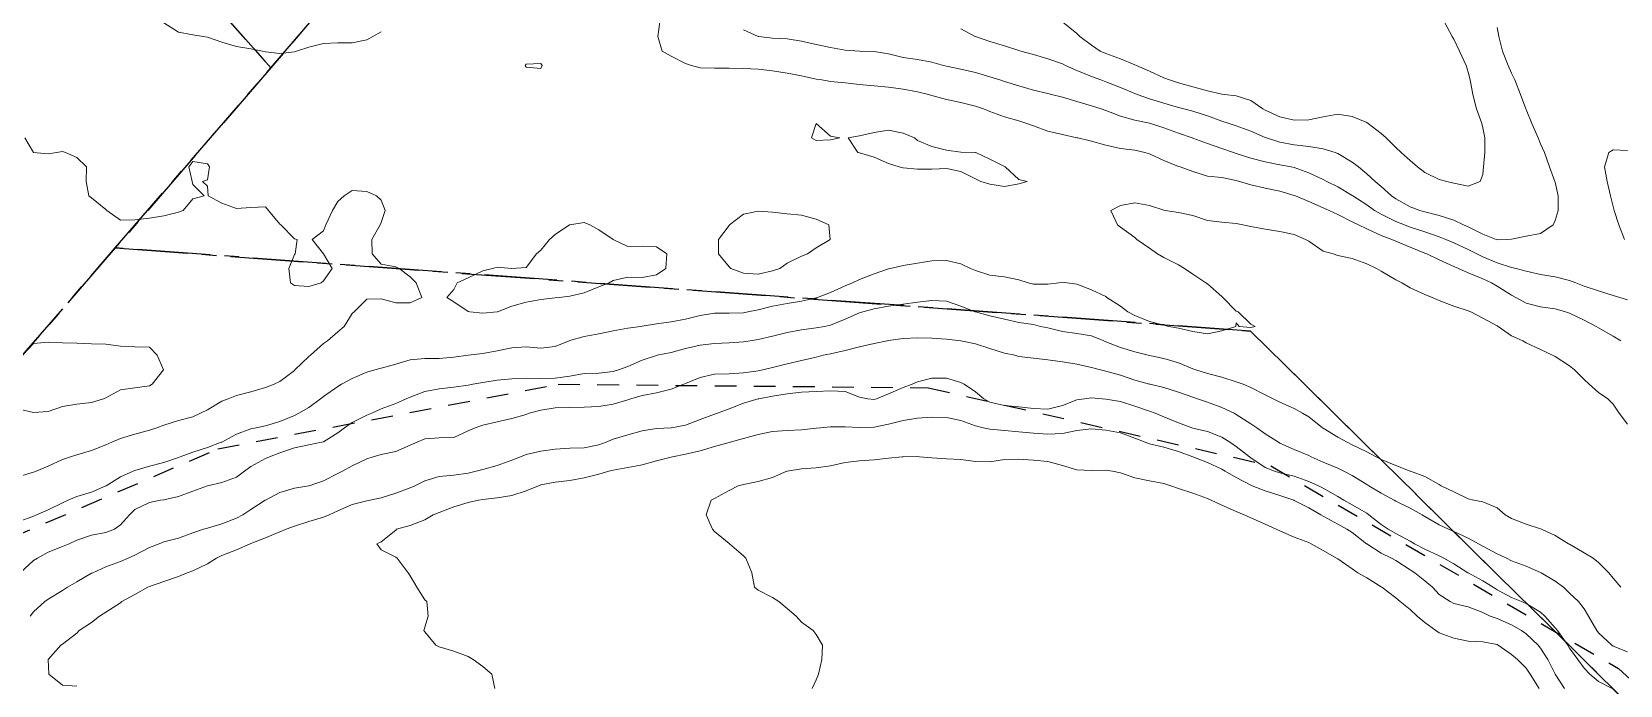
# Model space of a CAD drawing. Header units: centimetres. Extents: x 0 to 642158, y -847 to 649707.
# Drawn here: x 617300.2 to 617355, y 620308.4 to 620330.9 of the extents above; entities that cross this region are included whole.
import ezdxf

# ---------------------------------------------------------------- set-up
doc = ezdxf.new("R2010")
doc.units = ezdxf.units.CM
doc.header["$MEASUREMENT"] = 0
doc.linetypes.add('CENTERX2', pattern=[4, 2.5, -0.5, 0.5, -0.5])
doc.linetypes.add('JIS_02_0.7', pattern=[1.35, 0.75, -0.6])
doc.layers.add('SPW_parcellaire cadastral', color=7, linetype='CENTERX2', lineweight=25, true_color=0xff0542)
doc.layers.add('WAL_parcellaire agricole', color=7, linetype='JIS_02_0.7', lineweight=25)
doc.layers.add('WAL_topographie 0.5', color=253, linetype='Continuous', lineweight=20)

msp = doc.modelspace()

# ---------------------------------------------------------------- linework, layer by layer
at = {"layer": 'SPW_parcellaire cadastral'}
for points in [[(617286.739, 620465.896), (617334.299, 620378.327), (617337.548, 620363.525), (617308.437, 620329.669), (617205.087, 620446.27), (617211.998, 620451.663), (617233.03, 620423.492), (617286.739, 620465.896)], [(617308.437, 620329.669), (617303.071, 620323.455), (617299.621, 620319.465), (617195.532, 620438.811), (617205.087, 620446.27), (617308.437, 620329.669)], [(617308.437, 620329.669), (617337.548, 620363.525), (617340.895, 620357.32), (617374.709, 620296.56), (617371.057, 620292.797), (617370.736, 620292.465), (617342.244, 620320.587), (617303.071, 620323.455), (617308.437, 620329.669)], [(617304.757, 620224.565), (617248.531, 620260.549), (617257.267, 620270.606), (617271.662, 620287.186), (617299.621, 620319.465), (617303.071, 620323.455), (617342.244, 620320.587), (617370.736, 620292.465), (617354.082, 620275.311), (617320.736, 620240.999), (617304.757, 620224.565)]]:
    msp.add_lwpolyline(points, dxfattribs=at)
at = {"layer": 'WAL_parcellaire agricole'}
msp.add_lwpolyline([(617008.458, 620154.4), (617004.365, 620160.596), (617050.958, 620154.904), (617075.457, 620161.407), (617091.456, 620167.909), (617122.459, 620142.163), (617165.706, 620162.168), (617223.952, 620191.924), (617274.948, 620218.93), (617287.196, 620231.681), (617256.444, 620253.677), (617263.942, 620268.928), (617277.439, 620290.929), (617285.816, 620301.128), (617299.437, 620313.432), (617306.604, 620316.52), (617318.353, 620318.751), (617331.123, 620318.633), (617342.936, 620315.937), (617354.937, 620308.938), (617365.438, 620299.44), (617398.944, 620245.444), (617410.112, 620235.279), (617419.446, 620223.447)], dxfattribs=at)
at = {"layer": 'WAL_topographie 0.5'}
for points in [[(617304.75, 620331.22), (617305.25, 620330.898), (617305.75, 620330.809), (617306.1, 620330.75), (617306.25, 620330.726), (617306.75, 620330.557), (617307.25, 620330.411), (617307.75, 620330.323), (617308.154, 620330.25), (617308.25, 620330.227), (617308.75, 620330.167), (617309.25, 620330.221), (617309.329, 620330.25), (617309.75, 620330.378), (617310.25, 620330.507), (617310.75, 620330.527), (617311.25, 620330.528), (617311.75, 620330.639), (617311.955, 620330.75), (617312.25, 620330.916)], [(617355.013, 620320.25), (617354.75, 620320.415), (617354.25, 620320.702), (617354.165, 620320.75), (617353.75, 620320.962), (617353.25, 620321.203), (617353.108, 620321.25), (617352.75, 620321.358), (617352.25, 620321.422), (617351.75, 620321.55), (617351.399, 620321.75), (617351.25, 620321.831), (617350.75, 620322.139), (617350.554, 620322.25), (617350.25, 620322.393), (617349.75, 620322.598), (617349.414, 620322.75), (617349.25, 620322.818), (617348.75, 620323.041), (617348.321, 620323.25), (617348.25, 620323.279), (617347.75, 620323.478), (617347.25, 620323.688), (617347.111, 620323.75), (617346.75, 620323.881), (617346.25, 620324.109), (617345.966, 620324.25), (617345.75, 620324.361), (617345.25, 620324.61), (617344.957, 620324.75), (617344.75, 620324.84), (617344.25, 620325.054), (617343.795, 620325.25), (617343.75, 620325.268), (617343.25, 620325.417), (617342.75, 620325.519), (617342.25, 620325.629), (617341.864, 620325.75), (617341.75, 620325.783), (617341.25, 620325.88), (617340.75, 620325.937), (617340.25, 620326.09), (617339.808, 620326.25), (617339.75, 620326.27), (617339.25, 620326.469), (617338.75, 620326.707), (617338.597, 620326.75), (617338.25, 620326.825), (617337.75, 620326.886), (617337.25, 620327.002), (617336.75, 620327.14), (617336.286, 620327.25), (617336.25, 620327.259), (617335.75, 620327.367), (617335.25, 620327.481), (617334.75, 620327.663), (617334.519, 620327.75), (617334.25, 620327.844), (617333.75, 620327.983), (617333.25, 620328.162), (617333.024, 620328.25), (617332.75, 620328.348), (617332.25, 620328.471), (617331.75, 620328.582), (617331.25, 620328.717), (617331.13, 620328.75), (617330.75, 620328.837), (617330.25, 620328.934), (617329.75, 620329.008), (617329.25, 620329.048), (617328.75, 620329.089), (617328.25, 620329.149), (617327.75, 620329.2), (617327.45, 620329.25), (617327.25, 620329.282), (617326.75, 620329.393), (617326.25, 620329.48), (617325.75, 620329.565), (617325.25, 620329.628), (617324.75, 620329.647), (617324.25, 620329.657), (617323.75, 620329.654), (617323.25, 620329.672), (617322.955, 620329.75), (617322.75, 620329.816), (617322.25, 620330.071), (617321.941, 620330.25), (617321.792, 620330.75), (617321.865, 620331.25)], [(617350.167, 620325.75), (617349.75, 620325.59), (617349.25, 620325.693), (617349.015, 620325.75), (617348.75, 620325.813), (617348.25, 620326.056), (617348, 620326.25), (617347.75, 620326.471), (617347.438, 620326.75), (617347.25, 620326.922), (617346.918, 620327.25), (617346.75, 620327.402), (617346.303, 620327.75), (617346.25, 620327.789), (617345.75, 620327.992), (617345.25, 620328.072), (617344.75, 620327.98), (617344.25, 620327.873), (617343.75, 620327.865), (617343.25, 620327.98), (617342.75, 620328.209), (617342.67, 620328.25), (617342.25, 620328.548), (617341.75, 620328.701), (617341.345, 620328.75), (617341.25, 620328.765), (617340.75, 620328.878), (617340.25, 620329.012), (617339.75, 620329.153), (617339.449, 620329.25), (617339.25, 620329.327), (617338.75, 620329.554), (617338.304, 620329.75), (617338.25, 620329.779), (617337.75, 620329.983), (617337.25, 620330.167), (617337.052, 620330.25), (617336.75, 620330.455), (617336.349, 620330.75), (617336.25, 620330.853), (617335.765, 620331.25)], [(617348.936, 620331.25), (617349.199, 620330.75), (617349.25, 620330.657), (617349.447, 620330.25), (617349.68, 620329.75), (617349.75, 620329.517), (617349.817, 620329.25), (617349.907, 620328.75), (617350.037, 620328.25), (617350.218, 620327.75), (617350.25, 620327.597), (617350.32, 620327.25), (617350.32, 620326.75), (617350.283, 620326.25), (617350.25, 620325.987), (617350.167, 620325.75)], [(617350.75, 620331.058), (617350.802, 620330.75), (617350.934, 620330.25), (617351.13, 620329.75), (617351.25, 620329.486), (617351.358, 620329.25), (617351.555, 620328.75), (617351.741, 620328.25), (617351.75, 620328.227), (617351.944, 620327.75), (617352.166, 620327.25), (617352.25, 620327.05), (617352.386, 620326.75), (617352.556, 620326.25), (617352.742, 620325.75), (617352.75, 620325.72), (617352.857, 620325.25), (617352.85, 620324.75), (617352.75, 620324.407), (617352.68, 620324.25), (617352.25, 620323.958), (617351.75, 620323.864), (617351.25, 620323.762), (617351.075, 620323.75)], [(617355.25, 620321.67), (617354.981, 620321.75), (617354.75, 620321.813), (617354.25, 620321.977), (617353.75, 620322.141), (617353.463, 620322.25), (617353.25, 620322.329), (617352.75, 620322.463), (617352.25, 620322.542), (617351.75, 620322.65), (617351.403, 620322.75), (617351.25, 620322.785), (617350.75, 620322.939), (617350.25, 620323.15), (617350.047, 620323.25), (617349.75, 620323.404), (617349.25, 620323.635), (617348.974, 620323.75), (617348.75, 620323.836), (617348.25, 620324.012), (617347.75, 620324.176), (617347.549, 620324.25), (617347.25, 620324.365), (617346.75, 620324.616), (617346.523, 620324.75), (617346.25, 620324.942), (617345.765, 620325.25), (617345.75, 620325.261), (617345.25, 620325.565), (617344.868, 620325.75), (617344.75, 620325.813), (617344.25, 620326.049), (617343.75, 620326.226), (617343.645, 620326.25), (617343.25, 620326.328), (617342.75, 620326.422), (617342.25, 620326.553), (617341.75, 620326.718), (617341.648, 620326.75), (617341.25, 620326.881), (617340.75, 620327.058), (617340.25, 620327.239), (617340.224, 620327.25), (617339.75, 620327.413), (617339.25, 620327.597), (617338.784, 620327.75), (617338.75, 620327.76), (617338.25, 620327.869), (617337.75, 620328.004), (617337.25, 620328.193), (617337.091, 620328.25), (617336.75, 620328.362), (617336.25, 620328.512), (617335.75, 620328.66), (617335.375, 620328.75), (617335.25, 620328.781), (617334.75, 620328.901), (617334.25, 620329.047), (617333.75, 620329.195), (617333.596, 620329.25), (617333.25, 620329.363), (617332.75, 620329.513), (617332.25, 620329.618), (617331.75, 620329.725), (617331.652, 620329.75), (617331.25, 620329.864), (617330.75, 620329.959), (617330.25, 620330.031), (617329.75, 620330.149), (617329.25, 620330.236), (617328.75, 620330.25), (617328.75, 620330.25), (617328.25, 620330.283), (617327.75, 620330.369), (617327.25, 620330.472), (617326.75, 620330.587), (617326.25, 620330.669), (617325.75, 620330.695), (617325.276, 620330.75), (617325.25, 620330.754), (617324.75, 620330.985)], [(617351.075, 620323.75), (617350.75, 620323.736), (617350.71, 620323.75), (617350.25, 620323.936), (617349.75, 620324.181), (617349.589, 620324.25), (617349.25, 620324.41), (617348.75, 620324.58), (617348.25, 620324.706), (617348.084, 620324.75), (617347.75, 620324.879), (617347.25, 620325.151), (617347.102, 620325.25), (617346.75, 620325.57), (617346.536, 620325.75), (617346.25, 620326.015), (617345.964, 620326.25), (617345.75, 620326.42), (617345.25, 620326.718), (617345.166, 620326.75), (617344.75, 620326.873), (617344.25, 620326.95), (617343.75, 620327.015), (617343.25, 620327.108), (617342.796, 620327.25), (617342.75, 620327.266), (617342.25, 620327.479), (617341.75, 620327.666), (617341.5, 620327.75), (617341.25, 620327.83), (617340.75, 620328.008), (617340.25, 620328.169), (617339.938, 620328.25), (617339.75, 620328.298), (617339.25, 620328.446), (617338.75, 620328.604), (617338.332, 620328.75), (617338.25, 620328.782), (617337.75, 620328.996), (617337.25, 620329.186), (617337.077, 620329.25), (617336.75, 620329.367), (617336.25, 620329.578), (617335.86, 620329.75), (617335.75, 620329.805), (617335.25, 620329.982), (617334.75, 620330.13), (617334.315, 620330.25), (617334.25, 620330.272), (617333.75, 620330.425), (617333.25, 620330.578), (617332.75, 620330.746), (617332.74, 620330.75), (617332.25, 620331.017)], [(617317.798, 620329.75), (617317.75, 620329.65), (617317.25, 620329.696), (617317.209, 620329.75), (617317.25, 620329.795), (617317.75, 620329.825), (617317.798, 620329.75)], [(617299.952, 620327.25), (617300.25, 620326.75), (617300.25, 620326.75), (617300.75, 620326.706), (617301.042, 620326.75), (617301.25, 620326.781), (617301.359, 620326.75), (617301.75, 620326.58), (617302.08, 620326.25), (617302.071, 620325.75), (617302.159, 620325.25), (617302.25, 620325.183), (617302.75, 620324.785), (617302.779, 620324.75), (617303.25, 620324.417), (617303.75, 620324.426), (617304.25, 620324.484), (617304.75, 620324.566), (617305.25, 620324.686), (617305.417, 620324.75), (617305.75, 620325.144), (617306.139, 620325.25), (617305.75, 620325.639), (617305.727, 620325.75), (617305.609, 620326.25), (617305.75, 620326.44), (617306.25, 620326.361), (617306.324, 620326.25), (617306.25, 620325.806), (617306.083, 620325.75), (617306.25, 620325.583), (617306.275, 620325.25), (617306.75, 620324.997), (617307.25, 620324.811), (617307.75, 620324.845), (617308.25, 620324.868), (617308.36, 620324.75), (617308.75, 620324.279), (617308.782, 620324.25), (617309.25, 620323.767), (617309.35, 620323.75), (617309.279, 620323.25), (617309.25, 620323.224), (617309.058, 620322.75), (617309.113, 620322.25), (617309.25, 620322.158), (617309.75, 620322.122), (617310.173, 620322.25), (617310.25, 620322.321), (617310.55, 620322.75), (617310.25, 620323.25), (617310.25, 620323.25), (617309.861, 620323.75), (617310.25, 620324.042), (617310.335, 620324.25), (617310.566, 620324.75), (617310.75, 620325.054), (617310.97, 620325.25), (617311.25, 620325.435), (617311.75, 620325.408), (617312.083, 620325.25), (617312.25, 620325.104), (617312.384, 620324.75), (617312.25, 620324.336), (617312.212, 620324.25), (617311.921, 620323.75), (617311.939, 620323.25), (617312.25, 620322.891), (617312.75, 620322.801), (617312.862, 620322.75), (617313.25, 620322.462), (617313.456, 620322.25), (617313.645, 620321.75), (617313.25, 620321.562), (617312.75, 620321.563), (617312.25, 620321.698), (617311.75, 620321.692), (617311.316, 620321.25), (617311.25, 620321.192), (617310.971, 620320.75), (617310.75, 620320.561), (617310.394, 620320.25), (617310.25, 620320.155), (617309.803, 620319.75), (617309.75, 620319.707), (617309.272, 620319.25), (617309.25, 620319.231), (617308.75, 620318.849), (617308.548, 620318.75), (617308.25, 620318.636), (617307.75, 620318.495), (617307.25, 620318.362), (617306.971, 620318.25), (617306.75, 620318.166), (617306.25, 620317.874), (617306.013, 620317.75), (617305.75, 620317.633), (617305.25, 620317.497), (617304.75, 620317.337), (617304.507, 620317.25), (617304.25, 620317.167), (617303.75, 620317.034), (617303.25, 620316.877), (617302.953, 620316.75), (617302.75, 620316.661), (617302.25, 620316.461), (617301.75, 620316.318), (617301.526, 620316.25), (617301.25, 620316.154), (617300.75, 620315.924), (617300.346, 620315.75), (617300.25, 620315.715), (617299.75, 620315.573)], [(617327.75, 620327.184), (617328.068, 620327.25), (617327.75, 620327.309), (617327.25, 620327.75), (617327.093, 620327.25), (617327.25, 620327.166), (617327.75, 620327.184)], [(617334.25, 620325.663), (617334.531, 620325.75), (617334.25, 620325.813), (617333.773, 620326.25), (617333.75, 620326.26), (617333.25, 620326.518), (617332.76, 620326.75), (617332.75, 620326.752), (617332.25, 620326.763), (617331.75, 620326.825), (617331.25, 620326.956), (617330.75, 620327.166), (617330.645, 620327.25), (617330.25, 620327.419), (617329.75, 620327.524), (617329.25, 620327.433), (617328.75, 620327.319), (617328.355, 620327.25), (617328.696, 620326.75), (617328.75, 620326.737), (617329.25, 620326.587), (617329.75, 620326.37), (617330.117, 620326.25), (617330.25, 620326.221), (617330.75, 620326.178), (617331.25, 620326.171), (617331.75, 620326.193), (617332.25, 620326.095), (617332.75, 620325.842), (617332.939, 620325.75), (617333.25, 620325.656), (617333.75, 620325.578), (617334.25, 620325.663)], [(617355.25, 620326.817), (617354.75, 620326.846), (617354.597, 620326.75), (617354.457, 620326.25), (617354.549, 620325.75), (617354.66, 620325.25), (617354.75, 620324.89), (617354.788, 620324.75), (617354.947, 620324.25), (617355.139, 620323.75)], [(617355.25, 620317.371), (617354.962, 620317.75), (617354.75, 620318.069), (617354.569, 620318.25), (617354.25, 620318.465), (617353.92, 620318.75), (617353.75, 620318.911), (617353.414, 620319.25), (617353.25, 620319.382), (617352.75, 620319.709), (617352.657, 620319.75), (617352.25, 620319.947), (617351.75, 620320.178), (617351.633, 620320.25), (617351.25, 620320.427), (617350.784, 620320.75), (617350.75, 620320.77), (617350.25, 620321.03), (617349.844, 620321.25), (617349.75, 620321.286), (617349.25, 620321.445), (617348.75, 620321.636), (617348.503, 620321.75), (617348.25, 620321.854), (617347.75, 620322.08), (617347.46, 620322.25), (617347.25, 620322.358), (617346.75, 620322.653), (617346.583, 620322.75), (617346.25, 620322.908), (617345.75, 620323.093), (617345.25, 620323.196), (617345.089, 620323.25), (617344.75, 620323.346), (617344.25, 620323.685), (617344.139, 620323.75), (617343.75, 620323.917), (617343.25, 620324.018), (617342.75, 620324.1), (617342.25, 620324.192), (617341.972, 620324.25), (617341.75, 620324.298), (617341.25, 620324.35), (617340.75, 620324.398), (617340.25, 620324.573), (617339.75, 620324.676), (617339.29, 620324.75), (617339.25, 620324.755), (617338.75, 620324.921), (617338.25, 620325.017), (617337.75, 620324.915), (617337.417, 620324.75), (617337.655, 620324.25), (617337.75, 620324.177), (617338.25, 620323.814), (617338.319, 620323.75), (617338.75, 620323.447), (617339.031, 620323.25), (617339.25, 620323.13), (617339.75, 620322.872), (617339.962, 620322.75), (617340.25, 620322.551), (617340.703, 620322.25), (617340.75, 620322.214), (617341.25, 620321.779), (617341.29, 620321.75), (617341.75, 620321.275), (617341.808, 620321.25), (617342.25, 620320.824), (617342.404, 620320.75), (617342.25, 620320.709), (617341.85, 620320.75), (617341.75, 620320.875), (617341.738, 620320.75), (617341.25, 620320.6), (617340.75, 620320.491), (617340.25, 620320.567), (617339.75, 620320.692), (617339.427, 620320.75), (617339.25, 620320.79), (617338.75, 620320.921), (617338.25, 620321.127), (617338.004, 620321.25), (617337.75, 620321.444), (617337.284, 620321.75), (617337.25, 620321.78), (617336.75, 620322.013), (617336.25, 620322.201), (617335.909, 620322.25), (617335.75, 620322.27), (617335.625, 620322.25), (617335.25, 620322.205), (617334.75, 620322.206), (617334.569, 620322.25), (617334.25, 620322.35), (617333.75, 620322.461), (617333.25, 620322.519), (617332.75, 620322.681), (617332.581, 620322.75), (617332.25, 620322.901), (617331.75, 620323.021), (617331.25, 620323.009), (617330.75, 620322.925), (617330.25, 620322.854), (617329.823, 620322.75), (617329.75, 620322.736), (617329.25, 620322.561), (617328.75, 620322.363), (617328.504, 620322.25), (617328.25, 620322.146), (617327.75, 620321.918), (617327.296, 620321.75), (617327.25, 620321.735), (617326.75, 620321.617), (617326.25, 620321.534), (617325.75, 620321.444), (617325.25, 620321.323), (617324.9, 620321.25), (617324.75, 620321.22), (617324.25, 620321.199), (617323.75, 620321.2), (617323.25, 620321.126), (617322.75, 620321.002), (617322.25, 620320.904), (617321.75, 620320.833), (617321.25, 620320.758), (617321.197, 620320.75), (617320.75, 620320.686), (617320.25, 620320.599), (617319.75, 620320.494), (617319.25, 620320.405), (617318.75, 620320.261), (617318.726, 620320.25), (617318.25, 620320.052), (617317.75, 620319.995), (617317.25, 620320.046), (617316.75, 620320.012), (617316.25, 620319.904), (617315.75, 620319.816), (617315.25, 620319.75), (617315.25, 620319.75), (617314.75, 620319.682), (617314.25, 620319.639), (617313.75, 620319.645), (617313.25, 620319.595), (617312.75, 620319.446), (617312.25, 620319.311), (617312.03, 620319.25), (617311.75, 620319.171), (617311.25, 620318.951), (617310.877, 620318.75), (617310.75, 620318.679), (617310.25, 620318.327), (617310.152, 620318.25), (617309.75, 620317.955), (617309.401, 620317.75), (617309.25, 620317.675), (617308.75, 620317.464), (617308.25, 620317.315), (617307.929, 620317.25), (617307.75, 620317.212), (617307.25, 620317.027), (617306.75, 620316.758), (617306.73, 620316.75), (617306.25, 620316.565), (617305.75, 620316.412), (617305.312, 620316.25), (617305.25, 620316.225), (617304.75, 620316.052), (617304.25, 620315.924), (617303.75, 620315.777), (617303.687, 620315.75), (617303.25, 620315.556), (617302.755, 620315.25), (617302.75, 620315.246), (617302.25, 620315.026), (617301.75, 620314.874), (617301.447, 620314.75), (617301.25, 620314.66), (617300.75, 620314.421), (617300.356, 620314.25), (617300.25, 620314.205), (617299.75, 620314.016)], [(617326.003, 620322.75), (617325.75, 620322.661), (617325.25, 620322.553), (617324.75, 620322.587), (617324.305, 620322.75), (617324.25, 620322.806), (617323.888, 620323.25), (617323.88, 620323.75), (617324.25, 620324.231), (617324.266, 620324.25), (617324.75, 620324.62), (617325.25, 620324.722), (617325.75, 620324.694), (617326.25, 620324.635), (617326.75, 620324.587), (617327.25, 620324.448), (617327.689, 620324.25), (617327.74, 620323.75), (617327.25, 620323.454), (617326.955, 620323.25), (617326.75, 620323.168), (617326.25, 620322.932), (617326.003, 620322.75)], [(617316.264, 620321.25), (617316.25, 620321.247), (617315.75, 620321.206), (617315.306, 620321.25), (617315.25, 620321.265), (617314.75, 620321.599), (617314.515, 620321.75), (617314.75, 620322.026), (617314.87, 620322.25), (617315.25, 620322.421), (617315.75, 620322.663), (617316.083, 620322.75), (617316.25, 620322.792), (617316.75, 620322.75), (617317.25, 620322.78), (617317.606, 620323.25), (617317.75, 620323.377), (617318.054, 620323.75), (617318.25, 620323.923), (617318.743, 620324.25), (617318.75, 620324.253), (617319.25, 620324.33), (617319.448, 620324.25), (617319.75, 620324.077), (617320.25, 620323.75), (617320.25, 620323.75), (617320.75, 620323.509), (617321.25, 620323.522), (617321.75, 620323.489), (617322.103, 620323.25), (617322.065, 620322.75), (617321.75, 620322.524), (617321.25, 620322.44), (617320.75, 620322.449), (617320.25, 620322.336), (617320.114, 620322.25), (617319.75, 620322.115), (617319.25, 620321.907), (617318.75, 620321.795), (617318.389, 620321.75), (617318.25, 620321.733), (617317.75, 620321.68), (617317.25, 620321.589), (617316.75, 620321.441), (617316.264, 620321.25)], [(617355.016, 620311.75), (617354.75, 620312.065), (617354.601, 620312.25), (617354.25, 620312.601), (617354.06, 620312.75), (617353.75, 620312.935), (617353.25, 620313.228), (617353.211, 620313.25), (617352.75, 620313.536), (617352.275, 620313.75), (617352.25, 620313.764), (617351.75, 620313.928), (617351.25, 620314.119), (617351.03, 620314.25), (617350.75, 620314.489), (617350.25, 620314.689), (617349.944, 620314.75), (617349.75, 620314.801), (617349.25, 620315.036), (617348.821, 620315.25), (617348.75, 620315.288), (617348.25, 620315.565), (617347.756, 620315.75), (617347.75, 620315.753), (617347.25, 620315.944), (617346.75, 620316.157), (617346.575, 620316.25), (617346.25, 620316.415), (617345.75, 620316.665), (617345.571, 620316.75), (617345.25, 620316.925), (617344.75, 620317.232), (617344.721, 620317.25), (617344.25, 620317.631), (617344.039, 620317.75), (617343.75, 620317.917), (617343.25, 620318.134), (617343.022, 620318.25), (617342.75, 620318.392), (617342.25, 620318.642), (617341.981, 620318.75), (617341.75, 620318.838), (617341.25, 620318.995), (617340.75, 620319.123), (617340.348, 620319.25), (617340.25, 620319.283), (617339.75, 620319.488), (617339.25, 620319.636), (617338.75, 620319.74), (617338.712, 620319.75), (617338.25, 620319.87), (617337.75, 620320.022), (617337.25, 620320.221), (617337.174, 620320.25), (617336.75, 620320.428), (617336.25, 620320.508), (617335.75, 620320.574), (617335.25, 620320.697), (617334.994, 620320.75), (617334.75, 620320.809), (617334.25, 620320.886), (617333.75, 620320.992), (617333.25, 620321.114), (617332.75, 620321.247), (617332.742, 620321.25), (617332.25, 620321.446), (617331.75, 620321.621), (617331.25, 620321.646), (617330.75, 620321.579), (617330.25, 620321.514), (617329.75, 620321.445), (617329.25, 620321.358), (617328.859, 620321.25), (617328.75, 620321.219), (617328.25, 620320.995), (617327.75, 620320.796), (617327.542, 620320.75), (617327.25, 620320.694), (617326.75, 620320.628), (617326.25, 620320.538), (617325.75, 620320.415), (617325.25, 620320.295), (617324.977, 620320.25), (617324.75, 620320.211), (617324.25, 620320.178), (617323.75, 620320.159), (617323.25, 620320.099), (617322.75, 620319.98), (617322.25, 620319.848), (617321.772, 620319.75), (617321.75, 620319.745), (617321.25, 620319.583), (617320.75, 620319.367), (617320.439, 620319.25), (617320.25, 620319.189), (617319.75, 620319.139), (617319.25, 620319.121), (617318.75, 620319.03), (617318.25, 620318.958), (617317.75, 620318.953), (617317.25, 620318.956), (617316.75, 620318.939), (617316.25, 620318.893), (617315.75, 620318.81), (617315.404, 620318.75), (617315.25, 620318.72), (617314.75, 620318.654), (617314.25, 620318.598), (617313.75, 620318.502), (617313.25, 620318.305), (617313.11, 620318.25), (617312.75, 620318.086), (617312.25, 620317.903), (617311.92, 620317.75), (617311.75, 620317.68), (617311.25, 620317.435), (617310.985, 620317.25), (617310.75, 620317.073), (617310.25, 620316.765), (617310.189, 620316.75), (617309.75, 620316.664), (617309.25, 620316.558), (617308.75, 620316.38), (617308.388, 620316.25), (617308.25, 620316.195), (617307.75, 620315.908), (617307.535, 620315.75), (617307.25, 620315.545), (617306.75, 620315.364), (617306.257, 620315.25), (617306.25, 620315.248), (617305.75, 620315.061), (617305.25, 620314.878), (617304.75, 620314.769), (617304.635, 620314.75), (617304.25, 620314.675), (617303.75, 620314.426), (617303.559, 620314.25), (617303.25, 620313.904), (617303.043, 620313.75), (617302.75, 620313.634), (617302.25, 620313.539), (617301.75, 620313.366), (617301.486, 620313.25), (617301.25, 620313.153), (617300.75, 620312.963), (617300.385, 620312.75), (617300.25, 620312.667), (617299.792, 620312.25)], [(617299.872, 620319.75), (617300.25, 620320.161), (617300.75, 620320.205), (617301.25, 620320.182), (617301.75, 620320.17), (617302.25, 620320.15), (617302.75, 620320.131), (617303.25, 620320.067), (617303.75, 620320.047), (617304.25, 620320.029), (617304.516, 620319.75), (617304.731, 620319.25), (617304.347, 620318.75), (617304.25, 620318.702), (617303.75, 620318.633), (617303.25, 620318.557), (617302.75, 620318.287), (617302.665, 620318.25)], [(617355.25, 620309.518), (617354.75, 620309.719), (617354.707, 620309.75), (617354.25, 620310.174), (617354.193, 620310.25), (617353.902, 620310.75), (617353.75, 620310.998), (617353.552, 620311.25), (617353.25, 620311.548), (617353.033, 620311.75), (617352.75, 620311.961), (617352.263, 620312.25), (617352.25, 620312.257), (617351.75, 620312.47), (617351.25, 620312.662), (617351.071, 620312.75), (617350.75, 620312.895), (617350.25, 620313.165), (617350.106, 620313.25), (617349.75, 620313.436), (617349.25, 620313.674), (617349.066, 620313.75), (617348.75, 620313.899), (617348.25, 620314.193), (617348.159, 620314.25), (617347.75, 620314.473), (617347.25, 620314.714), (617347.191, 620314.75), (617346.75, 620314.988), (617346.317, 620315.25), (617346.25, 620315.293), (617345.75, 620315.604), (617345.462, 620315.75), (617345.25, 620315.854), (617344.75, 620316.063), (617344.328, 620316.25), (617344.25, 620316.29), (617343.75, 620316.503), (617343.25, 620316.718), (617343.2, 620316.75), (617342.75, 620317.042), (617342.452, 620317.25), (617342.25, 620317.389), (617341.75, 620317.711), (617341.679, 620317.75), (617341.25, 620317.955), (617340.75, 620318.136), (617340.41, 620318.25), (617340.25, 620318.304), (617339.75, 620318.473), (617339.25, 620318.635), (617338.776, 620318.75), (617338.75, 620318.756), (617338.25, 620318.896), (617337.75, 620319.066), (617337.25, 620319.206), (617337.066, 620319.25), (617336.75, 620319.334), (617336.25, 620319.446), (617335.75, 620319.529), (617335.25, 620319.596), (617334.75, 620319.648), (617334.25, 620319.712), (617334.105, 620319.75), (617333.75, 620319.821), (617333.25, 620319.982), (617332.75, 620320.143), (617332.25, 620320.25), (617332.25, 620320.25), (617331.75, 620320.308), (617331.25, 620320.341), (617330.75, 620320.354), (617330.25, 620320.331), (617329.75, 620320.257), (617329.707, 620320.25), (617329.25, 620320.158), (617328.75, 620320.046), (617328.25, 620319.917), (617327.75, 620319.805), (617327.494, 620319.75), (617327.25, 620319.689), (617326.75, 620319.569), (617326.25, 620319.458), (617325.75, 620319.334), (617325.413, 620319.25), (617325.25, 620319.213), (617324.75, 620319.148), (617324.25, 620319.116), (617323.75, 620319.094), (617323.25, 620318.982), (617322.75, 620318.772), (617322.692, 620318.75), (617322.25, 620318.577), (617321.75, 620318.455), (617321.25, 620318.361), (617320.863, 620318.25), (617320.75, 620318.217), (617320.25, 620318.067), (617319.75, 620317.988), (617319.25, 620317.957), (617318.75, 620317.955), (617318.25, 620317.941), (617317.75, 620317.858), (617317.355, 620317.75), (617317.25, 620317.711), (617316.75, 620317.567), (617316.25, 620317.455), (617315.75, 620317.345), (617315.486, 620317.25), (617315.25, 620317.145), (617314.75, 620316.917), (617314.25, 620316.904), (617313.75, 620316.872), (617313.483, 620316.75), (617313.25, 620316.654), (617312.75, 620316.431), (617312.25, 620316.326), (617311.974, 620316.25), (617311.75, 620316.183), (617311.25, 620315.931), (617310.909, 620315.75), (617310.75, 620315.672), (617310.25, 620315.419), (617309.756, 620315.25), (617309.75, 620315.248), (617309.25, 620315.163), (617308.75, 620315.015), (617308.25, 620314.754), (617308.245, 620314.75), (617307.75, 620314.429), (617307.472, 620314.25), (617307.25, 620314.133), (617306.75, 620313.932), (617306.25, 620313.79), (617306.118, 620313.75), (617305.75, 620313.623), (617305.25, 620313.441), (617304.75, 620313.313), (617304.585, 620313.25), (617304.25, 620313.122), (617303.75, 620312.851), (617303.52, 620312.75), (617303.25, 620312.635), (617302.75, 620312.452), (617302.292, 620312.25), (617302.25, 620312.228), (617301.75, 620311.938), (617301.42, 620311.75), (617301.25, 620311.631), (617300.75, 620311.335), (617300.637, 620311.25), (617300.25, 620310.904), (617300.132, 620310.75)], [(617354.721, 620308.25), (617354.25, 620308.492), (617353.948, 620308.75), (617353.75, 620308.952), (617353.535, 620309.25), (617353.25, 620309.643), (617353.186, 620309.75), (617352.83, 620310.25), (617352.75, 620310.35), (617352.393, 620310.75), (617352.25, 620310.892), (617351.75, 620311.187), (617351.592, 620311.25), (617351.25, 620311.391), (617350.75, 620311.663), (617350.61, 620311.75), (617350.25, 620311.971), (617349.75, 620312.243), (617349.738, 620312.25), (617349.25, 620312.556), (617348.914, 620312.75), (617348.75, 620312.83), (617348.25, 620313.065), (617347.898, 620313.25), (617347.75, 620313.334), (617347.25, 620313.598), (617346.985, 620313.75), (617346.75, 620313.912), (617346.325, 620314.25), (617346.25, 620314.301), (617345.75, 620314.591), (617345.465, 620314.75), (617345.25, 620314.878), (617344.75, 620315.168), (617344.58, 620315.25), (617344.25, 620315.393), (617343.75, 620315.576), (617343.25, 620315.699), (617343.065, 620315.75), (617342.75, 620315.875), (617342.25, 620316.215), (617342.203, 620316.25), (617341.75, 620316.606), (617341.526, 620316.75), (617341.25, 620316.925), (617340.75, 620317.121), (617340.25, 620317.239), (617340.216, 620317.25), (617339.75, 620317.415), (617339.25, 620317.627), (617338.947, 620317.75), (617338.75, 620317.822), (617338.25, 620317.999), (617337.75, 620318.154), (617337.25, 620318.24), (617337.117, 620318.25), (617336.75, 620318.279), (617336.511, 620318.25), (617336.25, 620318.215), (617335.75, 620318.017), (617335.25, 620317.889), (617334.75, 620317.917), (617334.25, 620317.971), (617333.75, 620318.014), (617333.25, 620318.129), (617333.039, 620318.25), (617332.75, 620318.492), (617332.363, 620318.75), (617332.25, 620318.816), (617331.75, 620318.958), (617331.25, 620318.963), (617330.75, 620318.835), (617330.566, 620318.75), (617330.25, 620318.64), (617329.75, 620318.417), (617329.335, 620318.25), (617329.25, 620318.227), (617329.037, 620318.25), (617328.75, 620318.307), (617328.25, 620318.5), (617327.75, 620318.523), (617327.25, 620318.505), (617326.75, 620318.478), (617326.25, 620318.425), (617325.75, 620318.346), (617325.275, 620318.25), (617325.25, 620318.244), (617324.75, 620318.096), (617324.25, 620317.904), (617323.847, 620317.75), (617323.75, 620317.714), (617323.25, 620317.538), (617322.75, 620317.344), (617322.259, 620317.25), (617322.25, 620317.249), (617321.75, 620317.228), (617321.25, 620317.146), (617320.75, 620317.009), (617320.25, 620316.853), (617320.005, 620316.75), (617319.75, 620316.66), (617319.25, 620316.559), (617318.75, 620316.548), (617318.25, 620316.508), (617317.75, 620316.439), (617317.25, 620316.331), (617317.054, 620316.25), (617316.75, 620316.129), (617316.25, 620315.943), (617315.75, 620315.812), (617315.525, 620315.75), (617315.25, 620315.685), (617314.75, 620315.611), (617314.25, 620315.572), (617313.75, 620315.423), (617313.411, 620315.25), (617313.25, 620315.182), (617312.75, 620314.993), (617312.25, 620314.828), (617311.868, 620314.75), (617311.75, 620314.728), (617311.25, 620314.605), (617310.75, 620314.382), (617310.456, 620314.25), (617310.25, 620314.165), (617309.75, 620314.012), (617309.25, 620313.86), (617308.973, 620313.75), (617308.75, 620313.654), (617308.25, 620313.456), (617307.75, 620313.26), (617307.727, 620313.25), (617307.25, 620313.04), (617306.75, 620312.844), (617306.566, 620312.75), (617306.25, 620312.551), (617305.75, 620312.313), (617305.553, 620312.25), (617305.25, 620312.123), (617304.75, 620311.948), (617304.25, 620311.775), (617304.191, 620311.75), (617303.75, 620311.499), (617303.303, 620311.25), (617303.25, 620311.206), (617302.75, 620310.886), (617302.526, 620310.75), (617302.25, 620310.528), (617301.831, 620310.25), (617301.75, 620310.161), (617301.25, 620309.788), (617301.195, 620309.75), (617300.759, 620309.25), (617300.78, 620308.75), (617301.25, 620308.372), (617301.75, 620308.329)], [(617302.665, 620318.25), (617302.25, 620318.124), (617301.75, 620318.068), (617301.25, 620317.98), (617300.75, 620317.813), (617300.25, 620317.781), (617299.75, 620317.893)], [(617353.076, 620308.25), (617352.75, 620308.746), (617352.748, 620308.75), (617352.501, 620309.25), (617352.25, 620309.649), (617352.167, 620309.75), (617351.75, 620310.141), (617351.593, 620310.25), (617351.25, 620310.445), (617350.75, 620310.665), (617350.513, 620310.75), (617350.25, 620310.88), (617349.75, 620311.068), (617349.25, 620311.184), (617349.127, 620311.25), (617348.75, 620311.492), (617348.52, 620311.75), (617348.25, 620311.971), (617347.912, 620312.25), (617347.75, 620312.352), (617347.25, 620312.669), (617347.106, 620312.75), (617346.75, 620312.922), (617346.25, 620313.247), (617346.247, 620313.25), (617345.75, 620313.635), (617345.564, 620313.75), (617345.25, 620313.92), (617344.75, 620314.203), (617344.667, 620314.25), (617344.25, 620314.493), (617343.75, 620314.743), (617343.735, 620314.75), (617343.25, 620314.916), (617342.75, 620315.072), (617342.296, 620315.25), (617342.25, 620315.269), (617341.75, 620315.53), (617341.364, 620315.75), (617341.25, 620315.821), (617340.75, 620316.056), (617340.253, 620316.25), (617340.25, 620316.251), (617339.75, 620316.428), (617339.25, 620316.579), (617338.75, 620316.698), (617338.608, 620316.75), (617338.25, 620316.889), (617337.75, 620317.077), (617337.25, 620317.172), (617336.75, 620317.212), (617336.25, 620317.153), (617335.75, 620317.053), (617335.25, 620317.032), (617334.75, 620317.06), (617334.25, 620317.107), (617333.75, 620317.159), (617333.25, 620317.2), (617333.017, 620317.25), (617332.75, 620317.314), (617332.25, 620317.504), (617331.75, 620317.606), (617331.25, 620317.612), (617330.75, 620317.579), (617330.25, 620317.496), (617329.75, 620317.373), (617329.25, 620317.276), (617328.75, 620317.257), (617328.25, 620317.282), (617327.75, 620317.281), (617327.406, 620317.25), (617327.25, 620317.234), (617326.75, 620317.182), (617326.25, 620317.161), (617325.75, 620317.123), (617325.25, 620317.023), (617324.75, 620316.882), (617324.292, 620316.75), (617324.25, 620316.739), (617323.75, 620316.599), (617323.25, 620316.457), (617322.75, 620316.335), (617322.295, 620316.25), (617322.25, 620316.24), (617321.75, 620316.113), (617321.25, 620315.976), (617320.75, 620315.883), (617320.25, 620315.79), (617320.098, 620315.75), (617319.75, 620315.649), (617319.25, 620315.517), (617318.75, 620315.432), (617318.25, 620315.378), (617317.75, 620315.276), (617317.673, 620315.25), (617317.25, 620315.075), (617316.75, 620314.913), (617316.25, 620314.83), (617315.75, 620314.771), (617315.6, 620314.75), (617315.25, 620314.677), (617314.75, 620314.519), (617314.25, 620314.324), (617314.035, 620314.25), (617313.75, 620314.078), (617313.25, 620313.876), (617312.778, 620313.75), (617312.75, 620313.715), (617312.25, 620313.313), (617312.093, 620313.25), (617312.25, 620313.038), (617312.75, 620312.785), (617312.795, 620312.75), (617313.182, 620312.25), (617313.25, 620312.136), (617313.48, 620311.75), (617313.75, 620311.315), (617313.818, 620311.25), (617313.87, 620310.75), (617313.75, 620310.374), (617313.722, 620310.25), (617313.75, 620310.203), (617314.13, 620309.75), (617314.25, 620309.686), (617314.75, 620309.537), (617315.25, 620309.357), (617315.421, 620309.25), (617315.75, 620309.01), (617316.062, 620308.75), (617316.163, 620308.25)], [(617352.197, 620308.25), (617351.888, 620308.75), (617351.75, 620308.957), (617351.455, 620309.25), (617351.25, 620309.432), (617350.786, 620309.75), (617350.75, 620309.769), (617350.25, 620309.861), (617349.75, 620309.883), (617349.25, 620309.986), (617348.75, 620310.179), (617348.638, 620310.25), (617348.25, 620310.528), (617347.988, 620310.75), (617347.75, 620310.98), (617347.403, 620311.25), (617347.25, 620311.385), (617346.77, 620311.75), (617346.75, 620311.763), (617346.25, 620312.067), (617345.947, 620312.25), (617345.75, 620312.379), (617345.25, 620312.722), (617345.203, 620312.75), (617344.75, 620313.018), (617344.33, 620313.25), (617344.25, 620313.287), (617343.75, 620313.474), (617343.25, 620313.69), (617343.122, 620313.75), (617342.75, 620313.923), (617342.25, 620314.141), (617342.024, 620314.25), (617341.75, 620314.358), (617341.25, 620314.578), (617340.884, 620314.75), (617340.75, 620314.81), (617340.25, 620314.991), (617339.75, 620315.157), (617339.494, 620315.25), (617339.25, 620315.325), (617338.75, 620315.417), (617338.25, 620315.527), (617337.75, 620315.694), (617337.479, 620315.75), (617337.25, 620315.784), (617336.75, 620315.781), (617336.25, 620315.795), (617335.75, 620315.943), (617335.25, 620316.087), (617334.75, 620316.136), (617334.25, 620316.163), (617333.75, 620316.157), (617333.25, 620316.078), (617332.75, 620316.091), (617332.25, 620316.151), (617331.75, 620316.18), (617331.25, 620316.216), (617330.821, 620316.25), (617330.75, 620316.254), (617330.25, 620316.252), (617330.226, 620316.25), (617329.75, 620316.196), (617329.25, 620316.14), (617328.75, 620316.105), (617328.25, 620316.046), (617327.75, 620315.939), (617327.25, 620315.867), (617326.75, 620315.832), (617326.25, 620315.752), (617326.243, 620315.75), (617325.75, 620315.538), (617325.25, 620315.392), (617324.75, 620315.296), (617324.561, 620315.25), (617324.25, 620315.086), (617323.75, 620314.812), (617323.628, 620314.75), (617323.464, 620314.25), (617323.68, 620313.75), (617323.75, 620313.675), (617324.25, 620313.262), (617324.268, 620313.25), (617324.75, 620312.828), (617324.826, 620312.75), (617325.032, 620312.25), (617325.129, 620311.75), (617325.25, 620311.645), (617325.75, 620311.394), (617325.96, 620311.25), (617326.25, 620311.013), (617326.562, 620310.75), (617326.75, 620310.543), (617327.155, 620310.25), (617327.25, 620310.117), (617327.47, 620309.75), (617327.444, 620309.25), (617327.329, 620308.75), (617327.25, 620308.55), (617327.114, 620308.25)]]:
    msp.add_lwpolyline(points, dxfattribs=at)

doc.saveas('drawing.dxf')
